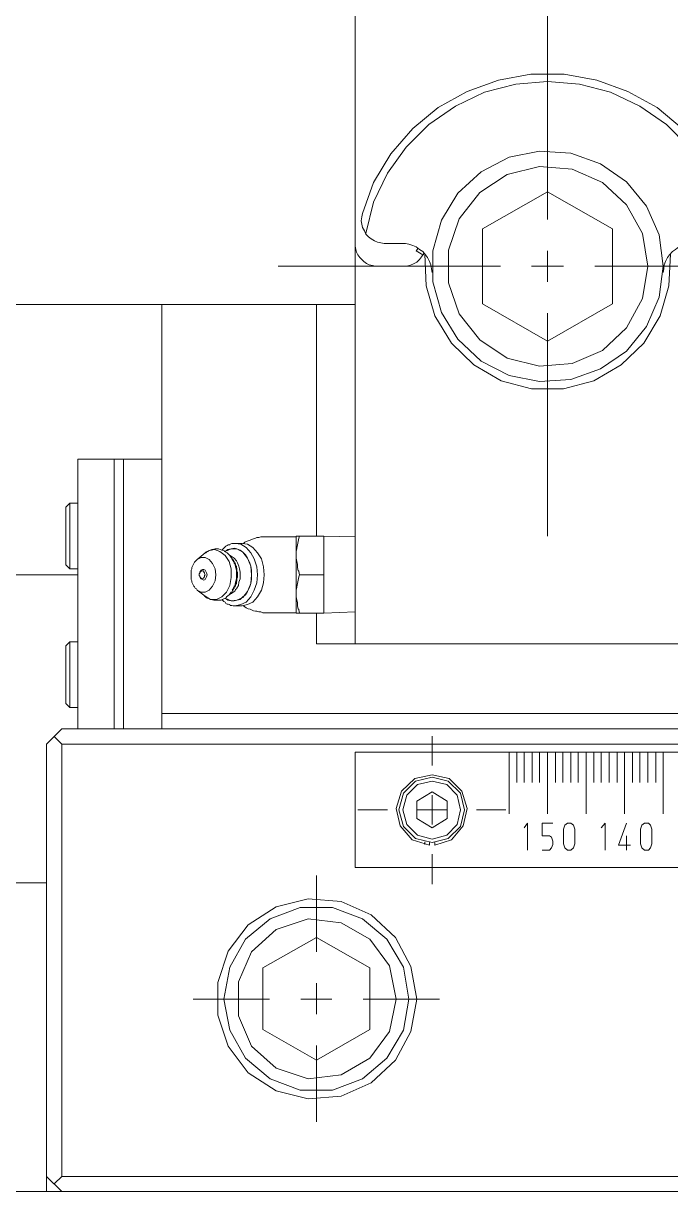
# Model space of a CAD drawing. Header units: millimetres. Extents: x 288 to 8834, y 20 to 9668.
# Drawn here: x 2768.8 to 2852.8, y 8856.8 to 9008.3 of the extents above; entities that cross this region are included whole.
import ezdxf

# ---------------------------------------------------------------- set-up
doc = ezdxf.new("R2010")
doc.units = ezdxf.units.MM
doc.layers.add('Layer1', color=7, linetype='Continuous')

# ---------------------------------------------------------------- blocks, each defined once
blk = doc.blocks.new('BLKF028')
at = {"layer": 'Layer1', "color": 7, "linetype": 'Continuous', "lineweight": 13}
for p, q in [((2819.85, 8978.9), (2819.85, 8978.99)), ((2819.85, 8978.99), (2819.94, 8978.99)), ((2819.94, 8978.99), (2819.94, 8979.08)), ((2819.77, 8978.82), (2819.85, 8978.9))]:
    blk.add_line(p, q, dxfattribs=at)
blk = doc.blocks.new('BLKF032')
at = {"layer": 'Layer1', "color": 7, "linetype": 'Continuous', "lineweight": 13}
for p, q in [((2820.63, 8978.3), (2820.71, 8978.3)), ((2820.71, 8978.3), (2820.71, 8978.47)), ((2820.71, 8978.47), (2820.8, 8978.47))]:
    blk.add_line(p, q, dxfattribs=at)
blk = doc.blocks.new('BLKF033')
at = {"layer": 'Layer1', "color": 7, "linetype": 'Continuous', "lineweight": 13}
for p, q in [((2819.85, 8977.35), (2820.2, 8977.7)), ((2820.2, 8977.7), (2820.45, 8978.04)), ((2818.04, 8976.84), (2818.47, 8976.84)), ((2818.47, 8976.84), (2818.9, 8976.92)), ((2818.9, 8976.92), (2819.33, 8977.09)), ((2819.33, 8977.09), (2819.51, 8977.18)), ((2819.51, 8977.18), (2819.85, 8977.35))]:
    blk.add_line(p, q, dxfattribs=at)
blk = doc.blocks.new('BLKF038')
at = {"layer": 'Layer1', "color": 7, "linetype": 'Continuous', "lineweight": 13}
for p, q in [((2811.84, 8979.76), (2811.84, 8979.42)), ((2811.84, 8979.42), (2811.93, 8978.99)), ((2811.93, 8978.99), (2812.01, 8978.64)), ((2812.01, 8978.64), (2812.19, 8978.3)), ((2812.19, 8978.3), (2812.45, 8977.96)), ((2812.45, 8977.96), (2812.7, 8977.7)), ((2812.7, 8977.7), (2812.96, 8977.44)), ((2812.96, 8977.44), (2813.31, 8977.18)), ((2813.31, 8977.18), (2813.65, 8977.01)), ((2813.65, 8977.01), (2814.08, 8976.92)), ((2814.08, 8976.92), (2814.43, 8976.84))]:
    blk.add_line(p, q, dxfattribs=at)
blk = doc.blocks.new('BLKF090')
at = {"layer": 'Layer1', "color": 7, "linetype": 'Continuous', "lineweight": 13}
for p, q in [((2834.66, 9001.72), (2830.44, 9000.95)), ((2838.97, 9001.72), (2834.66, 9001.72)), ((2843.19, 9000.95), (2838.97, 9001.72)), ((2830.44, 9000.95), (2826.4, 8999.48)), ((2847.24, 8999.48), (2843.19, 9000.95)), ((2826.4, 8999.48), (2822.61, 8997.42)), ((2851.02, 8997.42), (2847.24, 8999.48)), ((2822.61, 8997.42), (2819.33, 8994.66)), ((2854.3, 8994.66), (2851.02, 8997.42)), ((2819.33, 8994.66), (2816.49, 8991.39)), ((2857.14, 8991.39), (2854.3, 8994.66)), ((2816.49, 8991.39), (2814.25, 8987.69)), ((2859.38, 8987.69), (2857.14, 8991.39)), ((2860.84, 8983.64), (2859.38, 8987.69))]:
    blk.add_line(p, q, dxfattribs=at)
blk = doc.blocks.new('BLKF091')
at = {"layer": 'Layer1', "color": 7, "linetype": 'Continuous', "lineweight": 13}
for p, q in [((2832.68, 9000.43), (2828.63, 8999.4)), ((2836.82, 9000.78), (2832.68, 9000.43)), ((2840.95, 9000.43), (2836.82, 9000.78)), ((2845, 8999.4), (2840.95, 9000.43)), ((2828.63, 8999.4), (2824.85, 8997.59)), ((2848.79, 8997.59), (2845, 8999.4)), ((2824.85, 8997.59), (2821.4, 8995.18)), ((2852.23, 8995.18), (2848.79, 8997.59)), ((2821.4, 8995.18), (2818.47, 8992.25)), ((2855.16, 8992.25), (2852.23, 8995.18)), ((2818.47, 8992.25), (2816.06, 8988.89)), ((2857.57, 8988.89), (2855.16, 8992.25)), ((2816.06, 8988.89), (2814.25, 8985.1)), ((2859.38, 8985.1), (2857.57, 8988.89)), ((2860.41, 8981.06), (2859.38, 8985.1))]:
    blk.add_line(p, q, dxfattribs=at)
blk = doc.blocks.new('BLKF092')
at = {"layer": 'Layer1', "color": 7, "linetype": 'Continuous', "lineweight": 13}
for p, q in [((2853.44, 8978.99), (2853.01, 8978.73)), ((2853.87, 8979.33), (2853.44, 8978.99)), ((2854.3, 8979.51), (2853.87, 8979.33)), ((2854.81, 8979.68), (2854.3, 8979.51)), ((2855.24, 8979.76), (2854.81, 8979.68)), ((2858, 8979.76), (2855.24, 8979.76)), ((2852.14, 8977.44), (2851.97, 8977.01)), ((2852.4, 8977.96), (2852.14, 8977.44)), ((2852.66, 8978.3), (2852.4, 8977.96)), ((2853.01, 8978.73), (2852.66, 8978.3)), ((2851.97, 8977.01), (2851.89, 8976.49))]:
    blk.add_line(p, q, dxfattribs=at)
blk = doc.blocks.new('BLKF093')
at = {"layer": 'Layer1', "color": 7, "linetype": 'Continuous', "lineweight": 13}
for p, q in [((2818.82, 8979.68), (2818.39, 8979.76)), ((2819.33, 8979.51), (2818.82, 8979.68)), ((2819.77, 8979.33), (2819.33, 8979.51)), ((2820.2, 8978.99), (2819.77, 8979.33)), ((2820.63, 8978.73), (2820.2, 8978.99)), ((2820.97, 8978.3), (2820.63, 8978.73)), ((2821.23, 8977.96), (2820.97, 8978.3)), ((2821.49, 8977.44), (2821.23, 8977.96)), ((2821.66, 8977.01), (2821.49, 8977.44)), ((2821.75, 8976.49), (2821.66, 8977.01)), ((2821.83, 8975.98), (2821.75, 8976.49))]:
    blk.add_line(p, q, dxfattribs=at)
blk = doc.blocks.new('BLKF095')
at = {"layer": 'Layer1', "color": 7, "linetype": 'Continuous', "lineweight": 13}
for p, q in [((2812.62, 8982.69), (2812.7, 8983.21)), ((2812.7, 8982.26), (2812.62, 8982.69)), ((2812.79, 8981.83), (2812.7, 8982.26)), ((2813.05, 8981.4), (2812.79, 8981.83)), ((2813.22, 8980.97), (2813.05, 8981.4)), ((2813.56, 8980.63), (2813.22, 8980.97)), ((2813.91, 8980.37), (2813.56, 8980.63)), ((2814.34, 8980.11), (2813.91, 8980.37)), ((2814.77, 8979.94), (2814.34, 8980.11)), ((2815.2, 8979.85), (2814.77, 8979.94)), ((2815.63, 8979.76), (2815.2, 8979.85))]:
    blk.add_line(p, q, dxfattribs=at)
blk = doc.blocks.new('BLKF096')
at = {"layer": 'Layer1', "color": 7, "linetype": 'Continuous', "lineweight": 13}
for p, q in [((2820.88, 8978.39), (2821.06, 8974.25)), ((2821.06, 8974.25), (2822.18, 8970.38)), ((2851.45, 8970.38), (2852.57, 8974.25)), ((2822.18, 8970.38), (2824.33, 8966.85)), ((2849.3, 8966.85), (2851.45, 8970.38)), ((2824.33, 8966.85), (2827.26, 8964.01)), ((2846.37, 8964.01), (2849.3, 8966.85)), ((2827.26, 8964.01), (2830.79, 8961.94)), ((2842.84, 8961.94), (2846.37, 8964.01)), ((2830.79, 8961.94), (2834.75, 8960.91)), ((2834.75, 8960.91), (2838.88, 8960.91)), ((2838.88, 8960.91), (2842.84, 8961.94))]:
    blk.add_line(p, q, dxfattribs=at)
blk = doc.blocks.new('BLKF309')
at = {"layer": 'Layer1', "color": 7, "linetype": 'Continuous', "lineweight": 13}
for p, q in [((2790.83, 8938.08), (2790.74, 8937.91)), ((2790.92, 8938.26), (2790.83, 8938.08)), ((2791, 8938.43), (2790.92, 8938.26)), ((2791.09, 8938.52), (2791, 8938.43)), ((2791.26, 8938.69), (2791.09, 8938.52)), ((2791.35, 8938.77), (2791.26, 8938.69)), ((2790.66, 8937.57), (2790.57, 8937.4)), ((2790.57, 8937.4), (2790.57, 8937.22)), ((2790.57, 8937.22), (2790.57, 8936.97)), ((2790.74, 8937.91), (2790.66, 8937.74)), ((2790.66, 8937.74), (2790.66, 8937.57))]:
    blk.add_line(p, q, dxfattribs=at)
blk = doc.blocks.new('BLKF310')
at = {"layer": 'Layer1', "color": 7, "linetype": 'Continuous', "lineweight": 13}
for p, q in [((2792.55, 8939.72), (2792.47, 8939.63)), ((2792.64, 8939.81), (2792.55, 8939.72)), ((2792.73, 8939.81), (2792.64, 8939.81)), ((2792.81, 8939.89), (2792.73, 8939.81))]:
    blk.add_line(p, q, dxfattribs=at)
blk = doc.blocks.new('BLKF311')
at = {"layer": 'Layer1', "color": 7, "linetype": 'Continuous', "lineweight": 13}
for p, q in [((2794.28, 8939.81), (2793.59, 8940.07)), ((2794.96, 8939.29), (2794.28, 8939.81)), ((2795.48, 8938.52), (2794.96, 8939.29)), ((2795.74, 8937.57), (2795.48, 8938.52)), ((2795.74, 8936.45), (2795.74, 8937.57)), ((2795.14, 8934.55), (2795.57, 8935.42)), ((2795.57, 8935.42), (2795.74, 8936.45)), ((2792.38, 8934.04), (2793.07, 8933.61)), ((2793.07, 8933.61), (2793.84, 8933.61)), ((2793.84, 8933.61), (2794.53, 8933.95)), ((2794.53, 8933.95), (2795.14, 8934.55))]:
    blk.add_line(p, q, dxfattribs=at)
blk = doc.blocks.new('BLKF312')
at = {"layer": 'Layer1', "color": 7, "linetype": 'Continuous', "lineweight": 13}
for p, q in [((2792.38, 8939.03), (2791.86, 8939.03)), ((2792.9, 8938.77), (2792.38, 8939.03)), ((2793.33, 8938.26), (2792.9, 8938.77)), ((2793.67, 8937.57), (2793.33, 8938.26)), ((2790.57, 8936.79), (2790.57, 8936.19)), ((2793.76, 8936.79), (2793.67, 8937.57)), ((2793.67, 8936.02), (2793.76, 8936.79)), ((2790.57, 8936.19), (2790.66, 8936.02)), ((2790.66, 8936.02), (2790.66, 8935.85)), ((2790.66, 8935.85), (2790.74, 8935.67)), ((2790.74, 8935.67), (2790.83, 8935.5)), ((2790.83, 8935.5), (2790.92, 8935.33)), ((2790.92, 8935.33), (2791, 8935.24)), ((2791, 8935.24), (2791.09, 8935.07)), ((2791.09, 8935.07), (2791.26, 8934.98)), ((2792.9, 8934.81), (2793.33, 8935.33)), ((2793.33, 8935.33), (2793.67, 8936.02)), ((2791.26, 8934.98), (2791.35, 8934.81)), ((2791.35, 8934.81), (2791.86, 8934.55)), ((2791.86, 8934.55), (2792.38, 8934.55)), ((2792.38, 8934.55), (2792.9, 8934.81))]:
    blk.add_line(p, q, dxfattribs=at)
blk = doc.blocks.new('BLKF313')
at = {"layer": 'Layer1', "color": 7, "linetype": 'Continuous', "lineweight": 13}
for p, q in [((2796.43, 8937.65), (2796.34, 8937.83)), ((2796.43, 8937.4), (2796.43, 8937.65)), ((2796.43, 8937.22), (2796.43, 8937.4)), ((2796.43, 8936.97), (2796.43, 8937.22)), ((2796.43, 8936.71), (2796.43, 8936.97)), ((2796.43, 8936.53), (2796.43, 8936.71)), ((2796.43, 8936.28), (2796.43, 8936.53)), ((2796.26, 8935.59), (2796.34, 8935.85)), ((2796.26, 8935.42), (2796.26, 8935.59)), ((2796.34, 8935.85), (2796.43, 8936.02)), ((2796.43, 8936.02), (2796.43, 8936.28))]:
    blk.add_line(p, q, dxfattribs=at)
blk = doc.blocks.new('BLKF314')
at = {"layer": 'Layer1', "color": 7, "linetype": 'Continuous', "lineweight": 13}
for p, q in [((2796.08, 8935.07), (2796.08, 8935.16)), ((2796.08, 8935.16), (2796.17, 8935.16)), ((2796.08, 8934.98), (2796.08, 8935.07)), ((2796.17, 8935.24), (2796.17, 8935.33)), ((2796.17, 8935.16), (2796.17, 8935.24)), ((2795.91, 8934.81), (2796, 8934.81)), ((2796, 8934.9), (2796.08, 8934.98)), ((2796, 8934.81), (2796, 8934.9))]:
    blk.add_line(p, q, dxfattribs=at)
blk = doc.blocks.new('BLKF315')
at = {"layer": 'Layer1', "color": 7, "linetype": 'Continuous', "lineweight": 13}
for p, q in [((2792.81, 8939.89), (2792.47, 8939.72)), ((2793.24, 8940.07), (2792.81, 8939.89)), ((2793.33, 8940.07), (2793.24, 8940.07)), ((2793.67, 8940.15), (2793.33, 8940.07)), ((2794.1, 8940.15), (2793.67, 8940.15)), ((2794.53, 8939.98), (2794.1, 8940.15)), ((2794.88, 8939.89), (2794.53, 8939.98)), ((2794.88, 8939.81), (2794.88, 8939.89)), ((2795.22, 8939.63), (2794.88, 8939.81)), ((2795.57, 8939.29), (2795.22, 8939.63)), ((2795.65, 8939.2), (2795.57, 8939.29)), ((2795.91, 8938.86), (2795.65, 8939.2)), ((2795.91, 8938.77), (2795.91, 8938.86)), ((2796.17, 8938.43), (2795.91, 8938.77)), ((2796.17, 8938.34), (2796.17, 8938.43))]:
    blk.add_line(p, q, dxfattribs=at)
blk = doc.blocks.new('BLKF316')
at = {"layer": 'Layer1', "color": 7, "linetype": 'Continuous', "lineweight": 13}
for p, q in [((2796.34, 8937.83), (2796.26, 8938.08)), ((2796.43, 8937.4), (2796.34, 8937.83)), ((2796.43, 8937.22), (2796.43, 8937.4)), ((2796.51, 8936.79), (2796.43, 8937.22)), ((2796.43, 8936.36), (2796.51, 8936.79)), ((2796, 8934.9), (2796.17, 8935.24)), ((2796.17, 8935.24), (2796.26, 8935.33)), ((2796.26, 8935.42), (2796.34, 8935.85)), ((2796.26, 8935.33), (2796.26, 8935.42)), ((2796.34, 8935.85), (2796.43, 8936.28)), ((2796.43, 8936.28), (2796.43, 8936.36)), ((2792.29, 8934.04), (2792.64, 8933.78)), ((2792.64, 8933.78), (2792.73, 8933.78)), ((2792.73, 8933.78), (2793.16, 8933.61)), ((2793.16, 8933.61), (2793.5, 8933.52)), ((2793.5, 8933.52), (2793.93, 8933.52)), ((2793.93, 8933.52), (2794.36, 8933.52)), ((2794.36, 8933.52), (2794.45, 8933.52)), ((2794.45, 8933.52), (2794.79, 8933.69)), ((2794.79, 8933.69), (2795.14, 8933.87)), ((2795.14, 8933.95), (2795.48, 8934.21)), ((2795.14, 8933.87), (2795.14, 8933.95)), ((2795.48, 8934.21), (2795.74, 8934.55)), ((2795.74, 8934.55), (2795.83, 8934.55)), ((2795.83, 8934.55), (2796, 8934.9))]:
    blk.add_line(p, q, dxfattribs=at)
blk = doc.blocks.new('BLKF317')
at = {"layer": 'Layer1', "color": 7, "linetype": 'Continuous', "lineweight": 13}
for p, q in [((2791.69, 8936.97), (2791.61, 8936.97)), ((2791.61, 8936.97), (2791.61, 8936.79)), ((2791.61, 8936.79), (2791.69, 8936.62)), ((2791.86, 8937.4), (2791.69, 8937.14)), ((2791.69, 8937.14), (2791.69, 8936.97)), ((2791.69, 8936.62), (2791.78, 8936.36)), ((2792.04, 8937.48), (2791.86, 8937.4)), ((2792.21, 8937.48), (2792.04, 8937.48)), ((2792.38, 8937.4), (2792.21, 8937.48)), ((2792.47, 8937.22), (2792.38, 8937.4)), ((2792.55, 8937.05), (2792.47, 8937.22)), ((2792.47, 8936.36), (2792.55, 8936.53)), ((2792.64, 8936.79), (2792.55, 8937.05)), ((2792.55, 8936.53), (2792.64, 8936.79)), ((2791.86, 8936.28), (2792.04, 8936.19)), ((2792.04, 8936.19), (2792.21, 8936.1)), ((2792.21, 8936.1), (2792.38, 8936.19)), ((2792.38, 8936.19), (2792.47, 8936.36))]:
    blk.add_line(p, q, dxfattribs=at)
blk = doc.blocks.new('BLKF318')
at = {"layer": 'Layer1', "color": 7, "linetype": 'Continuous', "lineweight": 13}
for p, q in [((2791.69, 8936.97), (2791.61, 8936.97)), ((2791.61, 8936.97), (2791.61, 8936.88)), ((2791.61, 8936.88), (2791.61, 8936.79)), ((2791.61, 8936.79), (2791.61, 8936.71)), ((2791.61, 8936.71), (2791.69, 8936.62)), ((2791.78, 8937.14), (2791.69, 8937.14)), ((2791.69, 8937.14), (2791.69, 8937.05)), ((2791.69, 8937.05), (2791.69, 8936.97)), ((2791.69, 8936.62), (2791.69, 8936.53)), ((2791.69, 8936.53), (2791.78, 8936.45)), ((2791.86, 8937.22), (2791.78, 8937.22)), ((2791.78, 8937.22), (2791.78, 8937.14)), ((2791.95, 8937.31), (2791.86, 8937.31)), ((2791.86, 8937.31), (2791.86, 8937.22)), ((2792.21, 8937.22), (2792.12, 8937.31)), ((2792.21, 8937.14), (2792.21, 8937.22)), ((2792.29, 8937.05), (2792.21, 8937.14)), ((2792.21, 8936.45), (2792.29, 8936.53)), ((2792.29, 8936.97), (2792.29, 8937.05)), ((2792.38, 8936.79), (2792.29, 8936.97)), ((2792.29, 8936.71), (2792.38, 8936.79)), ((2792.29, 8936.53), (2792.29, 8936.71)), ((2791.78, 8936.45), (2791.78, 8936.36)), ((2791.78, 8936.36), (2791.86, 8936.36)), ((2791.86, 8936.36), (2791.95, 8936.28)), ((2791.95, 8936.28), (2792.12, 8936.36)), ((2792.12, 8936.36), (2792.21, 8936.36)), ((2792.21, 8936.36), (2792.21, 8936.45))]:
    blk.add_line(p, q, dxfattribs=at)
blk = doc.blocks.new('BLKF319')
at = {"layer": 'Layer1', "color": 7, "linetype": 'Continuous', "lineweight": 13}
for p, q in [((2796.17, 8938.34), (2796.17, 8938.43)), ((2796.26, 8938.34), (2796.17, 8938.34)), ((2796.26, 8938.26), (2796.26, 8938.34)), ((2796.34, 8938.17), (2796.26, 8938.26)), ((2796.34, 8938.08), (2796.34, 8938.17)), ((2796.34, 8938), (2796.34, 8938.08)), ((2796.43, 8937.91), (2796.34, 8938)), ((2796.43, 8937.74), (2796.43, 8937.91)), ((2796.51, 8937.65), (2796.43, 8937.74))]:
    blk.add_line(p, q, dxfattribs=at)
blk = doc.blocks.new('BLKF320')
at = {"layer": 'Layer1', "color": 7, "linetype": 'Continuous', "lineweight": 13}
for p, q in [((2796.08, 8938.52), (2796.08, 8938.69)), ((2796.17, 8938.43), (2796.08, 8938.52)), ((2796.17, 8938.34), (2796.17, 8938.43))]:
    blk.add_line(p, q, dxfattribs=at)
blk = doc.blocks.new('BLKF321')
at = {"layer": 'Layer1', "color": 7, "linetype": 'Continuous', "lineweight": 13}
for p, q in [((2796.6, 8937.14), (2796.51, 8937.31)), ((2796.6, 8936.97), (2796.6, 8937.14)), ((2796.6, 8936.79), (2796.6, 8936.97)), ((2796.6, 8936.62), (2796.6, 8936.79)), ((2796.6, 8936.45), (2796.6, 8936.62)), ((2796.34, 8935.5), (2796.43, 8935.67)), ((2796.43, 8935.85), (2796.51, 8936.02)), ((2796.43, 8935.67), (2796.43, 8935.85)), ((2796.51, 8936.28), (2796.6, 8936.45)), ((2796.51, 8936.1), (2796.51, 8936.28)), ((2796.51, 8936.02), (2796.51, 8936.1))]:
    blk.add_line(p, q, dxfattribs=at)
blk = doc.blocks.new('BLKF322')
at = {"layer": 'Layer1', "color": 7, "linetype": 'Continuous', "lineweight": 13}
for p, q in [((2796.17, 8935.07), (2796.17, 8935.24)), ((2796.17, 8935.24), (2796.26, 8935.24)), ((2796.26, 8935.24), (2796.26, 8935.42)), ((2796.26, 8935.42), (2796.34, 8935.42))]:
    blk.add_line(p, q, dxfattribs=at)
blk = doc.blocks.new('BLKF323')
at = {"layer": 'Layer1', "color": 7, "linetype": 'Continuous', "lineweight": 13}
for p, q in [((2796.43, 8937.65), (2796.51, 8937.48)), ((2796.51, 8937.48), (2796.51, 8937.14)), ((2796.51, 8937.14), (2796.6, 8936.71)), ((2796.6, 8936.71), (2796.51, 8936.28)), ((2796.43, 8935.85), (2796.34, 8935.5)), ((2796.34, 8935.5), (2796.34, 8935.42)), ((2796.51, 8936.28), (2796.43, 8935.85))]:
    blk.add_line(p, q, dxfattribs=at)
blk = doc.blocks.new('BLKF324')
at = {"layer": 'Layer1', "color": 7, "linetype": 'Continuous', "lineweight": 13}
for p, q in [((2796.51, 8940.15), (2795.74, 8940.15)), ((2797.29, 8939.72), (2796.51, 8940.15)), ((2797.89, 8938.95), (2797.29, 8939.72)), ((2798.32, 8937.91), (2797.89, 8938.95)), ((2798.41, 8936.79), (2798.32, 8937.91)), ((2798.32, 8935.67), (2798.41, 8936.79)), ((2797.89, 8934.64), (2798.32, 8935.67)), ((2794.96, 8933.78), (2795.74, 8933.43)), ((2795.74, 8933.43), (2796.51, 8933.52)), ((2796.51, 8933.52), (2797.29, 8933.87)), ((2797.29, 8933.87), (2797.89, 8934.64))]:
    blk.add_line(p, q, dxfattribs=at)
blk = doc.blocks.new('BLKF325')
at = {"layer": 'Layer1', "color": 7, "linetype": 'Continuous', "lineweight": 13}
for p, q in [((2796.17, 8938.95), (2795.91, 8939.12)), ((2796.43, 8938.6), (2796.17, 8938.95)), ((2796.6, 8938.34), (2796.43, 8938.6)), ((2796.77, 8937.91), (2796.6, 8938.34)), ((2796.86, 8937.57), (2796.77, 8937.91)), ((2796.94, 8937.14), (2796.86, 8937.57)), ((2796.94, 8936.71), (2796.94, 8937.14)), ((2796.94, 8936.28), (2796.94, 8936.71)), ((2796.51, 8935.07), (2796.69, 8935.42)), ((2796.69, 8935.42), (2796.77, 8935.85)), ((2796.77, 8935.85), (2796.94, 8936.28))]:
    blk.add_line(p, q, dxfattribs=at)
blk = doc.blocks.new('BLKF326')
at = {"layer": 'Layer1', "color": 7, "linetype": 'Continuous', "lineweight": 13}
for p, q in [((2795.57, 8934.3), (2795.65, 8934.3)), ((2795.65, 8934.3), (2795.74, 8934.38)), ((2795.74, 8934.38), (2795.83, 8934.38)), ((2795.83, 8934.38), (2795.91, 8934.47)), ((2795.91, 8934.47), (2796, 8934.55)), ((2796, 8934.55), (2796.08, 8934.55)), ((2796.08, 8934.55), (2796.17, 8934.64)), ((2796.17, 8934.64), (2796.26, 8934.73)), ((2796.26, 8934.81), (2796.34, 8934.9)), ((2796.26, 8934.73), (2796.26, 8934.81)), ((2796.34, 8934.9), (2796.43, 8934.98))]:
    blk.add_line(p, q, dxfattribs=at)
blk = doc.blocks.new('BLKF327')
at = {"layer": 'Layer1', "color": 7, "linetype": 'Continuous', "lineweight": 13}
for p, q in [((2794.53, 8933.61), (2794.71, 8933.43)), ((2794.71, 8933.43), (2794.79, 8933.35)), ((2794.79, 8933.35), (2794.96, 8933.26)), ((2794.96, 8933.26), (2795.05, 8933.09)), ((2795.05, 8933.09), (2795.22, 8933)), ((2795.22, 8933), (2795.39, 8933)), ((2795.39, 8933), (2795.57, 8932.92)), ((2795.57, 8932.92), (2795.65, 8932.83)), ((2795.65, 8932.83), (2795.83, 8932.83)), ((2795.83, 8932.83), (2796, 8932.75)), ((2796, 8932.75), (2796.17, 8932.75))]:
    blk.add_line(p, q, dxfattribs=at)
blk = doc.blocks.new('BLKF328')
at = {"layer": 'Layer1', "color": 7, "linetype": 'Continuous', "lineweight": 13}
for p, q in [((2795.74, 8940.15), (2795.31, 8940.07)), ((2796.17, 8940.24), (2795.74, 8940.15)), ((2796.51, 8940.15), (2796.17, 8940.24)), ((2796.94, 8939.98), (2796.51, 8940.15)), ((2797.29, 8939.72), (2796.94, 8939.98)), ((2797.63, 8939.38), (2797.29, 8939.72)), ((2797.89, 8938.95), (2797.63, 8939.38)), ((2798.15, 8938.43), (2797.89, 8938.95)), ((2798.32, 8937.91), (2798.15, 8938.43)), ((2798.41, 8937.4), (2798.32, 8937.91)), ((2798.41, 8936.79), (2798.41, 8937.4))]:
    blk.add_line(p, q, dxfattribs=at)
blk = doc.blocks.new('BLKF329')
at = {"layer": 'Layer1', "color": 7, "linetype": 'Continuous', "lineweight": 13}
for p, q in [((2797.89, 8934.64), (2798.15, 8935.16)), ((2798.15, 8935.16), (2798.32, 8935.67)), ((2798.32, 8935.67), (2798.41, 8936.19)), ((2794.96, 8933.78), (2795.31, 8933.52)), ((2795.31, 8933.52), (2795.74, 8933.43)), ((2796.17, 8933.43), (2796.51, 8933.52)), ((2796.51, 8933.52), (2796.94, 8933.61)), ((2796.94, 8933.61), (2797.29, 8933.95)), ((2797.29, 8933.95), (2797.63, 8934.21)), ((2797.63, 8934.21), (2797.89, 8934.64)), ((2795.74, 8933.43), (2796.17, 8933.43))]:
    blk.add_line(p, q, dxfattribs=at)
blk = doc.blocks.new('BLKF330')
at = {"layer": 'Layer1', "color": 7, "linetype": 'Continuous', "lineweight": 13}
for p, q in [((2798.58, 8940.32), (2797.89, 8940.75)), ((2799.18, 8939.63), (2798.58, 8940.32)), ((2799.7, 8938.86), (2799.18, 8939.63)), ((2799.96, 8937.83), (2799.7, 8938.86)), ((2800.04, 8936.79), (2799.96, 8937.83)), ((2799.96, 8935.76), (2800.04, 8936.79)), ((2799.7, 8934.81), (2799.96, 8935.76)), ((2798.58, 8933.26), (2799.18, 8933.95)), ((2799.18, 8933.95), (2799.7, 8934.81)), ((2797.2, 8932.75), (2797.89, 8932.92)), ((2797.89, 8932.92), (2798.58, 8933.26))]:
    blk.add_line(p, q, dxfattribs=at)
blk = doc.blocks.new('BLKF331')
at = {"layer": 'Layer1', "color": 7, "linetype": 'Continuous', "lineweight": 13}
for p, q in [((2794.79, 8940.24), (2794.71, 8940.15)), ((2794.96, 8940.41), (2794.79, 8940.24)), ((2795.05, 8940.5), (2794.96, 8940.41)), ((2795.22, 8940.58), (2795.05, 8940.5)), ((2795.39, 8940.67), (2795.22, 8940.58)), ((2795.57, 8940.67), (2795.39, 8940.67)), ((2795.65, 8940.75), (2795.57, 8940.67)), ((2795.83, 8940.84), (2795.65, 8940.75)), ((2796.26, 8940.84), (2795.83, 8940.84))]:
    blk.add_line(p, q, dxfattribs=at)
blk = doc.blocks.new('BLKF332')
at = {"layer": 'Layer1', "color": 7, "linetype": 'Continuous', "lineweight": 13}
for p, q in [((2797.72, 8940.32), (2797.03, 8940.75)), ((2798.32, 8939.63), (2797.72, 8940.32)), ((2798.75, 8938.86), (2798.32, 8939.63)), ((2799.1, 8937.83), (2798.75, 8938.86)), ((2799.18, 8936.79), (2799.1, 8937.83)), ((2799.1, 8935.76), (2799.18, 8936.79)), ((2798.75, 8934.81), (2799.1, 8935.76)), ((2797.72, 8933.26), (2798.32, 8933.95)), ((2798.32, 8933.95), (2798.75, 8934.81)), ((2796.26, 8932.75), (2797.03, 8932.92)), ((2797.03, 8932.92), (2797.72, 8933.26))]:
    blk.add_line(p, q, dxfattribs=at)
blk = doc.blocks.new('BLKF333')
at = {"layer": 'Layer1', "color": 7, "linetype": 'Continuous', "lineweight": 13}
for p, q in [((2804.35, 8940.67), (2804.44, 8941.1)), ((2804.44, 8941.1), (2804.52, 8941.53)), ((2804.18, 8939.81), (2804.26, 8940.15)), ((2804.18, 8939.38), (2804.18, 8939.81)), ((2804.26, 8940.24), (2804.35, 8940.67)), ((2804.26, 8940.15), (2804.26, 8940.24)), ((2804.18, 8939.29), (2804.18, 8939.38)), ((2804.18, 8938.95), (2804.18, 8939.29)), ((2804.26, 8938.52), (2804.18, 8938.95)), ((2804.35, 8938.17), (2804.26, 8938.52)), ((2804.35, 8937.74), (2804.35, 8938.17)), ((2804.44, 8937.31), (2804.35, 8937.74)), ((2804.52, 8937.31), (2804.44, 8937.31)), ((2804.52, 8937.22), (2804.52, 8937.31)), ((2804.61, 8936.79), (2804.52, 8937.22))]:
    blk.add_line(p, q, dxfattribs=at)
blk = doc.blocks.new('BLKF334')
at = {"layer": 'Layer1', "color": 7, "linetype": 'Continuous', "lineweight": 13}
for p, q in [((2804.44, 8936.1), (2804.52, 8936.53)), ((2804.18, 8934.81), (2804.26, 8935.16)), ((2804.26, 8935.24), (2804.35, 8935.67)), ((2804.26, 8935.16), (2804.26, 8935.24)), ((2804.35, 8935.67), (2804.44, 8936.1)), ((2804.18, 8934.38), (2804.18, 8934.81)), ((2804.18, 8934.3), (2804.18, 8934.38)), ((2804.18, 8933.95), (2804.18, 8934.3)), ((2804.26, 8933.52), (2804.18, 8933.95)), ((2804.35, 8933.18), (2804.26, 8933.52)), ((2804.35, 8932.75), (2804.35, 8933.18)), ((2804.44, 8932.32), (2804.35, 8932.75)), ((2804.52, 8932.32), (2804.44, 8932.32)), ((2804.52, 8932.23), (2804.52, 8932.32)), ((2804.61, 8931.8), (2804.52, 8932.23))]:
    blk.add_line(p, q, dxfattribs=at)
blk = doc.blocks.new('BLKF335')
at = {"layer": 'Layer1', "color": 7, "linetype": 'Continuous', "lineweight": 13}
for p, q in [((2797.38, 8932.75), (2797.55, 8932.66)), ((2797.55, 8932.66), (2797.72, 8932.49)), ((2797.72, 8932.49), (2797.98, 8932.4)), ((2797.98, 8932.4), (2798.24, 8932.32)), ((2798.24, 8932.32), (2798.41, 8932.23)), ((2798.41, 8932.23), (2798.67, 8932.14)), ((2798.67, 8932.14), (2798.93, 8932.06)), ((2798.93, 8932.06), (2799.1, 8932.06)), ((2799.1, 8932.06), (2799.36, 8931.97)), ((2799.36, 8931.97), (2799.61, 8931.97)), ((2799.61, 8931.97), (2799.87, 8931.88))]:
    blk.add_line(p, q, dxfattribs=at)
blk = doc.blocks.new('BLKF336')
at = {"layer": 'Layer1', "color": 7, "linetype": 'Continuous', "lineweight": 13}
for p, q in [((2797.72, 8941.1), (2797.55, 8941.01)), ((2797.98, 8941.19), (2797.72, 8941.1)), ((2798.24, 8941.27), (2797.98, 8941.19)), ((2798.41, 8941.36), (2798.24, 8941.27)), ((2798.67, 8941.44), (2798.41, 8941.36)), ((2798.93, 8941.53), (2798.67, 8941.44)), ((2799.1, 8941.62), (2798.93, 8941.53)), ((2799.36, 8941.62), (2799.1, 8941.62)), ((2799.61, 8941.7), (2799.36, 8941.62)), ((2800.04, 8941.7), (2799.61, 8941.7))]:
    blk.add_line(p, q, dxfattribs=at)
blk = doc.blocks.new('BLKF374')
at = {"layer": 'Layer1', "color": 7, "linetype": 'Continuous', "lineweight": 13}
for p, q in [((2835.78, 8991.73), (2831.82, 8990.96)), ((2839.83, 8991.48), (2835.78, 8991.73)), ((2843.7, 8990.1), (2839.83, 8991.48)), ((2831.82, 8990.96), (2828.2, 8989.06)), ((2847.06, 8987.77), (2843.7, 8990.1)), ((2828.2, 8989.06), (2825.19, 8986.31)), ((2849.65, 8984.59), (2847.06, 8987.77)), ((2825.19, 8986.31), (2823.04, 8982.78)), ((2851.28, 8980.88), (2849.65, 8984.59)), ((2823.04, 8982.78), (2821.92, 8978.82)), ((2851.8, 8976.84), (2851.28, 8980.88)), ((2821.92, 8978.82), (2821.92, 8974.77)), ((2821.92, 8974.77), (2823.04, 8970.81)), ((2849.65, 8969), (2851.28, 8972.79)), ((2823.04, 8970.81), (2825.19, 8967.36)), ((2847.06, 8965.81), (2849.65, 8969)), ((2825.19, 8967.36), (2828.2, 8964.52)), ((2843.7, 8963.49), (2847.06, 8965.81)), ((2828.2, 8964.52), (2831.82, 8962.63)), ((2831.82, 8962.63), (2835.78, 8961.85)), ((2839.83, 8962.11), (2843.7, 8963.49)), ((2835.78, 8961.85), (2839.83, 8962.11))]:
    blk.add_line(p, q, dxfattribs=at)
blk = doc.blocks.new('BLKF375')
at = {"layer": 'Layer1', "color": 7, "linetype": 'Continuous', "lineweight": 13}
for p, q in [((2835.78, 8989.75), (2831.56, 8988.72)), ((2840, 8989.41), (2835.78, 8989.75)), ((2831.56, 8988.72), (2828.03, 8986.39)), ((2843.96, 8987.69), (2840, 8989.41)), ((2847.06, 8984.76), (2843.96, 8987.69)), ((2828.03, 8986.39), (2825.36, 8982.95)), ((2849.13, 8981.06), (2847.06, 8984.76)), ((2825.36, 8982.95), (2823.98, 8978.9)), ((2849.82, 8976.84), (2849.13, 8981.06)), ((2823.98, 8978.9), (2823.98, 8974.68)), ((2823.98, 8974.68), (2825.36, 8970.64)), ((2847.06, 8968.83), (2849.13, 8972.62)), ((2825.36, 8970.64), (2828.03, 8967.28)), ((2843.96, 8965.9), (2847.06, 8968.83)), ((2828.03, 8967.28), (2831.56, 8964.87)), ((2840, 8964.18), (2843.96, 8965.9)), ((2831.56, 8964.87), (2835.78, 8963.83)), ((2835.78, 8963.83), (2840, 8964.18))]:
    blk.add_line(p, q, dxfattribs=at)
blk = doc.blocks.new('BLKF416')
at = {"layer": 'Layer1', "color": 7, "linetype": 'Continuous', "lineweight": 13}
for p, q in [((2804.7, 8893.65), (2800.82, 8892.19)), ((2808.91, 8893.65), (2804.7, 8893.65)), ((2812.79, 8892.19), (2808.91, 8893.65)), ((2800.82, 8892.19), (2797.63, 8889.52)), ((2815.98, 8889.52), (2812.79, 8892.19)), ((2797.63, 8889.52), (2795.57, 8885.9)), ((2818.13, 8885.9), (2815.98, 8889.52)), ((2795.57, 8885.9), (2794.79, 8881.77)), ((2818.82, 8881.77), (2818.13, 8885.9)), ((2794.79, 8881.77), (2795.57, 8877.72)), ((2795.57, 8877.72), (2797.63, 8874.1)), ((2815.98, 8874.1), (2818.13, 8877.72)), ((2797.63, 8874.1), (2800.82, 8871.43)), ((2812.79, 8871.43), (2815.98, 8874.1)), ((2800.82, 8871.43), (2804.7, 8869.97)), ((2808.91, 8869.97), (2812.79, 8871.43)), ((2804.7, 8869.97), (2808.91, 8869.97))]:
    blk.add_line(p, q, dxfattribs=at)
blk = doc.blocks.new('BLKF417')
at = {"layer": 'Layer1', "color": 7, "linetype": 'Continuous', "lineweight": 13}
for p, q in [((2805.73, 8892.19), (2801.59, 8890.81)), ((2810.03, 8891.67), (2805.73, 8892.19)), ((2813.74, 8889.52), (2810.03, 8891.67)), ((2801.59, 8890.81), (2798.41, 8887.88)), ((2816.32, 8886.07), (2813.74, 8889.52)), ((2798.41, 8887.88), (2796.69, 8884.01)), ((2817.18, 8881.77), (2816.32, 8886.07)), ((2796.69, 8884.01), (2796.69, 8879.61)), ((2796.69, 8879.61), (2798.41, 8875.65)), ((2813.74, 8874.1), (2816.32, 8877.55)), ((2798.41, 8875.65), (2801.59, 8872.81)), ((2810.03, 8871.95), (2813.74, 8874.1)), ((2801.59, 8872.81), (2805.73, 8871.43)), ((2805.73, 8871.43), (2810.03, 8871.95))]:
    blk.add_line(p, q, dxfattribs=at)
blk = doc.blocks.new('BLKF496')
at = {"layer": 'Layer1', "color": 7, "linetype": 'Continuous', "lineweight": 13}
for p, q in [((2819.85, 8907.43), (2819.85, 8905.19)), ((2819.85, 8905.19), (2821.83, 8903.98)), ((2821.83, 8903.98), (2823.81, 8905.19))]:
    blk.add_line(p, q, dxfattribs=at)
blk = doc.blocks.new('BLKF497')
at = {"layer": 'Layer1', "color": 7, "linetype": 'Continuous', "lineweight": 13}
for p, q in [((2819.94, 8909.58), (2818.56, 8908.2)), ((2821.83, 8910.01), (2819.94, 8909.58)), ((2823.73, 8909.58), (2821.83, 8910.01)), ((2825.1, 8908.2), (2823.73, 8909.58)), ((2818.56, 8908.2), (2818.04, 8906.31)), ((2825.53, 8906.31), (2825.1, 8908.2)), ((2818.04, 8906.31), (2818.56, 8904.41)), ((2818.56, 8904.41), (2819.94, 8903.04)), ((2823.73, 8903.04), (2825.1, 8904.41)), ((2819.94, 8903.04), (2821.83, 8902.52)), ((2821.83, 8902.52), (2823.73, 8903.04))]:
    blk.add_line(p, q, dxfattribs=at)
blk = doc.blocks.new('BLKF498')
at = {"layer": 'Layer1', "color": 7, "linetype": 'Continuous', "lineweight": 13}
for p, q in [((2819.68, 8910.01), (2818.13, 8908.46)), ((2821.83, 8910.53), (2819.68, 8910.01)), ((2823.9, 8910.01), (2821.83, 8910.53)), ((2825.53, 8908.46), (2823.9, 8910.01)), ((2818.13, 8908.46), (2817.53, 8906.31)), ((2826.05, 8906.31), (2825.53, 8908.46)), ((2817.53, 8906.31), (2818.13, 8904.16)), ((2818.13, 8904.16), (2819.68, 8902.61)), ((2823.9, 8902.61), (2825.53, 8904.16)), ((2819.68, 8902.61), (2821.83, 8902.09)), ((2821.83, 8902.09), (2823.9, 8902.61))]:
    blk.add_line(p, q, dxfattribs=at)
blk = doc.blocks.new('BLKF660')
at = {"layer": 'Layer1', "color": 7, "linetype": 'Continuous', "lineweight": 13}
for p, q in [((2821.83, 8910.87), (2819.59, 8910.36)), ((2824.07, 8910.36), (2821.83, 8910.87)), ((2819.59, 8910.36), (2817.87, 8908.72)), ((2825.71, 8908.72), (2824.07, 8910.36)), ((2817.87, 8908.72), (2817.18, 8906.48)), ((2826.4, 8906.48), (2825.71, 8908.72)), ((2817.18, 8906.48), (2817.7, 8904.24)), ((2825.88, 8904.24), (2826.4, 8906.48)), ((2817.7, 8904.24), (2819.25, 8902.43)), ((2824.33, 8902.43), (2825.88, 8904.24)), ((2822.18, 8901.74), (2824.33, 8902.43))]:
    blk.add_line(p, q, dxfattribs=at)
blk = doc.blocks.new('BLKF684')
at = {"layer": 'Layer1', "color": 7, "linetype": 'Continuous', "lineweight": 13}
for p, q in [((2805.73, 8894.77), (2801.59, 8893.74)), ((2810.03, 8894.42), (2805.73, 8894.77)), ((2813.91, 8892.7), (2810.03, 8894.42)), ((2801.59, 8893.74), (2797.98, 8891.41)), ((2817.1, 8889.77), (2813.91, 8892.7)), ((2797.98, 8891.41), (2795.39, 8887.97)), ((2819.08, 8885.99), (2817.1, 8889.77)), ((2795.39, 8887.97), (2794.02, 8883.92)), ((2819.85, 8881.77), (2819.08, 8885.99)), ((2794.02, 8883.92), (2794.02, 8879.7)), ((2794.02, 8879.7), (2795.39, 8875.65)), ((2817.1, 8873.84), (2819.08, 8877.55)), ((2795.39, 8875.65), (2797.98, 8872.21)), ((2813.91, 8870.92), (2817.1, 8873.84)), ((2797.98, 8872.21), (2801.59, 8869.88)), ((2801.59, 8869.88), (2805.73, 8868.85)), ((2810.03, 8869.19), (2813.91, 8870.92)), ((2805.73, 8868.85), (2810.03, 8869.19))]:
    blk.add_line(p, q, dxfattribs=at)
blk = doc.blocks.new('BLKF731')
at = {"layer": 'Layer1', "color": 7, "linetype": 'Continuous', "lineweight": 13}
for p, q in [((2849.04, 8904.33), (2848.87, 8903.81)), ((2848.87, 8903.81), (2848.87, 8901.92)), ((2849.39, 8904.59), (2849.04, 8904.33)), ((2849.9, 8904.59), (2849.39, 8904.59)), ((2850.34, 8903.81), (2850.16, 8904.33)), ((2850.34, 8901.92), (2850.34, 8903.81)), ((2848.87, 8901.92), (2849.04, 8901.4)), ((2850.16, 8901.4), (2850.34, 8901.92)), ((2849.04, 8901.4), (2849.39, 8901.06)), ((2849.39, 8901.06), (2849.9, 8901.06)), ((2849.9, 8901.06), (2850.16, 8901.4))]:
    blk.add_line(p, q, dxfattribs=at)
blk = doc.blocks.new('BLKF743')
at = {"layer": 'Layer1', "color": 7, "linetype": 'Continuous', "lineweight": 13}
for p, q in [((2837.5, 8904.59), (2836.13, 8904.59)), ((2836.13, 8904.59), (2836.13, 8902.95)), ((2836.13, 8902.95), (2837.07, 8902.95)), ((2837.07, 8902.95), (2837.33, 8902.78)), ((2837.33, 8902.78), (2837.5, 8902.26)), ((2837.5, 8901.83), (2837.33, 8901.4)), ((2837.5, 8902.26), (2837.5, 8901.83)), ((2837.33, 8901.4), (2837.07, 8901.06))]:
    blk.add_line(p, q, dxfattribs=at)
blk = doc.blocks.new('BLKF744')
at = {"layer": 'Layer1', "color": 7, "linetype": 'Continuous', "lineweight": 13}
for p, q in [((2839.05, 8904.33), (2838.88, 8903.81)), ((2838.88, 8903.81), (2838.88, 8901.92)), ((2839.4, 8904.59), (2839.05, 8904.33)), ((2839.83, 8904.59), (2839.4, 8904.59)), ((2840.35, 8903.81), (2840.17, 8904.33)), ((2840.35, 8901.92), (2840.35, 8903.81)), ((2838.88, 8901.92), (2839.05, 8901.4)), ((2840.17, 8901.4), (2840.35, 8901.92)), ((2839.05, 8901.4), (2839.4, 8901.06)), ((2839.4, 8901.06), (2839.83, 8901.06)), ((2839.83, 8901.06), (2840.17, 8901.4))]:
    blk.add_line(p, q, dxfattribs=at)
blk = doc.blocks.new('BLKF026')
at = {"layer": 'Layer1', "color": 7, "linetype": 'Continuous', "lineweight": 13}
for p, q in [((2811.84, 9133.82), (2811.84, 8979.76)), ((2836.82, 8982.86), (2836.82, 9011.8)), ((2814.25, 8987.69), (2812.79, 8983.64)), ((2814.25, 8985.1), (2813.22, 8981.06)), ((2828.38, 8981.66), (2836.82, 8986.48)), ((2836.82, 8986.48), (2845.25, 8981.66)), ((2812.7, 8983.21), (2812.79, 8983.64)), ((2828.38, 8971.93), (2828.38, 8981.66)), ((2845.25, 8981.66), (2845.25, 8971.93)), ((2811.84, 8979.76), (2811.84, 8927.84)), ((2817.87, 8979.76), (2815.63, 8979.76)), ((2818.39, 8979.76), (2817.87, 8979.76)), ((2819.94, 8979.08), (2819.94, 8979.16)), ((2819.77, 8978.82), (2820.63, 8978.3)), ((2820.45, 8978.04), (2820.63, 8978.3)), ((2820.8, 8978.47), (2820.8, 8978.56)), ((2836.82, 8974.77), (2836.82, 8978.82)), ((2852.57, 8974.25), (2852.75, 8978.39)), ((2801.85, 8976.84), (2830.7, 8976.84)), ((2814.43, 8976.84), (2814.86, 8976.84)), ((2814.86, 8976.84), (2818.04, 8976.84)), ((2834.75, 8976.84), (2838.88, 8976.84)), ((2842.93, 8976.84), (2871.78, 8976.84)), ((2849.13, 8972.62), (2849.82, 8976.84)), ((2851.28, 8972.79), (2851.8, 8976.84)), ((2851.89, 8976.49), (2851.8, 8975.98)), ((2811.84, 8971.84), (2763.79, 8971.84)), ((2786.78, 8916.81), (2786.78, 8971.84)), ((2806.85, 8971.84), (2806.85, 8941.79)), ((2836.82, 8967.11), (2828.38, 8971.93)), ((2845.25, 8971.93), (2836.82, 8967.11)), ((2836.82, 8941.79), (2836.82, 8970.72)), ((2775.85, 8951.78), (2775.85, 8916.81)), ((2781.79, 8951.78), (2775.85, 8951.78)), ((2780.58, 8951.78), (2780.58, 8916.81)), ((2781.79, 8951.78), (2786.78, 8951.78)), ((2781.79, 8951.78), (2781.79, 8916.81)), ((2774.81, 8946.09), (2774.3, 8945.58)), ((2774.81, 8946.09), (2774.81, 8937.57)), ((2775.85, 8946.09), (2774.81, 8946.09)), ((2774.3, 8945.58), (2774.3, 8938.08)), ((2804.18, 8941.7), (2800.04, 8941.7)), ((2804.18, 8941.79), (2807.8, 8941.79)), ((2804.18, 8941.79), (2804.18, 8931.8)), ((2804.52, 8941.53), (2804.61, 8941.79)), ((2807.8, 8931.8), (2807.8, 8941.79)), ((2811.84, 8941.7), (2807.8, 8941.79)), ((2792.38, 8939.63), (2791.35, 8938.77)), ((2792.47, 8939.72), (2792.29, 8939.55)), ((2792.47, 8939.63), (2792.38, 8939.63)), ((2793.59, 8940.07), (2792.81, 8939.89)), ((2794.71, 8940.15), (2794.53, 8939.98)), ((2795.74, 8940.15), (2794.96, 8939.81)), ((2795.31, 8940.07), (2794.96, 8939.81)), ((2797.03, 8940.75), (2796.26, 8940.84)), ((2797.2, 8940.84), (2796.26, 8940.84)), ((2797.89, 8940.75), (2797.2, 8940.84)), ((2797.55, 8941.01), (2797.38, 8940.84)), ((2774.3, 8938.08), (2774.81, 8937.57)), ((2791.86, 8939.03), (2791.35, 8938.77)), ((2795.91, 8939.12), (2795.65, 8939.29)), ((2795.91, 8938.77), (2795.91, 8938.86)), ((2796.17, 8938.52), (2795.91, 8938.86)), ((2796, 8938.77), (2795.91, 8938.77)), ((2796, 8938.69), (2796, 8938.77)), ((2796.08, 8938.69), (2796, 8938.69)), ((2796.08, 8938.52), (2796.34, 8938.17)), ((2796.17, 8938.43), (2796.17, 8938.52)), ((2796.17, 8938.26), (2796.17, 8938.34)), ((2796.26, 8938.08), (2796.17, 8938.34)), ((2796.26, 8938.26), (2796.17, 8938.26)), ((2796.26, 8938.08), (2796.26, 8938.26)), ((2796.34, 8937.83), (2796.26, 8938.08)), ((2796.34, 8938.17), (2796.34, 8938.08)), ((2796.34, 8938.08), (2796.43, 8937.65)), ((2761.81, 8936.79), (2775.85, 8936.79)), ((2774.81, 8937.57), (2775.85, 8937.57)), ((2790.57, 8936.97), (2790.57, 8936.79)), ((2792.12, 8937.31), (2791.95, 8937.31)), ((2796.51, 8937.48), (2796.51, 8937.65)), ((2796.51, 8937.31), (2796.51, 8937.48)), ((2798.41, 8936.19), (2798.41, 8936.79)), ((2804.52, 8936.53), (2804.61, 8936.79)), ((2807.8, 8936.79), (2804.61, 8936.79)), ((2791.78, 8936.36), (2791.86, 8936.28)), ((2796.34, 8935.42), (2795.91, 8934.81)), ((2795.91, 8934.81), (2796.17, 8935.07)), ((2796.17, 8935.33), (2796.26, 8935.42)), ((2796.34, 8935.42), (2796.34, 8935.5)), ((2796.43, 8934.98), (2796.51, 8935.07)), ((2791.35, 8934.81), (2792.38, 8934.04)), ((2796.17, 8932.75), (2796.26, 8932.75)), ((2796.26, 8932.75), (2797.2, 8932.75)), ((2799.87, 8931.88), (2800.04, 8931.88)), ((2800.04, 8931.88), (2804.18, 8931.88)), ((2804.18, 8931.8), (2807.8, 8931.8)), ((2806.85, 8931.8), (2806.85, 8927.84)), ((2807.8, 8931.8), (2811.84, 8931.97)), ((2774.81, 8928.1), (2774.3, 8927.58)), ((2774.3, 8927.58), (2774.3, 8920.09)), ((2774.81, 8928.1), (2774.81, 8919.57)), ((2775.85, 8928.1), (2774.81, 8928.1)), ((2926.8, 8927.84), (2806.85, 8927.84)), ((2774.3, 8920.09), (2774.81, 8919.57)), ((2774.81, 8919.57), (2775.85, 8919.57)), ((2860.84, 8918.8), (2786.78, 8918.8)), ((2773.78, 8916.81), (2771.8, 8914.83)), ((2773.78, 8914.83), (2772.83, 8915.78)), ((2773.78, 8916.81), (2862.82, 8916.81)), ((2821.83, 8912.08), (2821.83, 8915.87)), ((2771.8, 8858.77), (2771.8, 8914.83)), ((2773.78, 8914.83), (2773.78, 8858.77)), ((2864.8, 8914.83), (2773.78, 8914.83)), ((2865.84, 8913.8), (2811.84, 8913.8)), ((2811.84, 8913.8), (2811.84, 8898.82)), ((2831.82, 8905.79), (2831.82, 8913.8)), ((2832.85, 8909.84), (2832.85, 8913.8)), ((2833.8, 8909.84), (2833.8, 8913.8)), ((2834.83, 8909.84), (2834.83, 8913.8)), ((2835.78, 8909.84), (2835.78, 8913.8)), ((2836.82, 8905.79), (2836.82, 8913.8)), ((2837.85, 8909.84), (2837.85, 8913.8)), ((2838.8, 8909.84), (2838.8, 8913.8)), ((2839.83, 8909.84), (2839.83, 8913.8)), ((2840.78, 8909.84), (2840.78, 8913.8)), ((2841.81, 8905.79), (2841.81, 8913.8)), ((2842.84, 8909.84), (2842.84, 8913.8)), ((2843.79, 8909.84), (2843.79, 8913.8)), ((2844.82, 8909.84), (2844.82, 8913.8)), ((2845.86, 8909.84), (2845.86, 8913.8)), ((2846.8, 8905.79), (2846.8, 8913.8)), ((2847.84, 8909.84), (2847.84, 8913.8)), ((2848.79, 8909.84), (2848.79, 8913.8)), ((2849.82, 8909.84), (2849.82, 8913.8)), ((2850.85, 8909.84), (2850.85, 8913.8)), ((2851.8, 8905.79), (2851.8, 8913.8)), ((2821.83, 8908.63), (2819.85, 8907.43)), ((2823.81, 8907.43), (2821.83, 8908.63)), ((2821.83, 8904.41), (2821.83, 8908.2)), ((2812.19, 8906.31), (2816.06, 8906.31)), ((2819.94, 8906.31), (2823.73, 8906.31)), ((2823.81, 8905.19), (2823.81, 8907.43)), ((2825.1, 8904.41), (2825.53, 8906.31)), ((2825.53, 8904.16), (2826.05, 8906.31)), ((2827.6, 8906.31), (2831.39, 8906.31)), ((2834.23, 8904.59), (2833.8, 8903.98)), ((2834.23, 8904.59), (2834.23, 8901.06)), ((2840.17, 8904.33), (2839.83, 8904.59)), ((2844.31, 8904.59), (2843.79, 8903.98)), ((2844.31, 8904.59), (2844.31, 8901.06)), ((2846.03, 8901.74), (2847.06, 8904.59)), ((2850.16, 8904.33), (2849.9, 8904.59)), ((2819.25, 8902.43), (2821.49, 8901.74)), ((2820.88, 8901.83), (2820.88, 8902.18)), ((2821.49, 8901.74), (2821.49, 8902.09)), ((2822.18, 8901.74), (2822.18, 8902.09)), ((2846.03, 8901.74), (2847.58, 8901.74)), ((2847.06, 8901.06), (2847.06, 8902.95)), ((2821.83, 8896.66), (2821.83, 8900.54)), ((2837.07, 8901.06), (2836.13, 8901.06)), ((2811.84, 8898.82), (2961.85, 8898.82)), ((2806.85, 8897.78), (2806.85, 8887.88)), ((2771.8, 8896.84), (2746.83, 8896.84)), ((2799.87, 8885.81), (2806.85, 8889.77)), ((2806.85, 8889.77), (2813.74, 8885.81)), ((2799.87, 8877.81), (2799.87, 8885.81)), ((2813.74, 8885.81), (2813.74, 8877.81)), ((2806.85, 8883.83), (2806.85, 8879.79)), ((2790.83, 8881.77), (2800.73, 8881.77)), ((2804.78, 8881.77), (2808.83, 8881.77)), ((2812.88, 8881.77), (2822.78, 8881.77)), ((2816.32, 8877.55), (2817.18, 8881.77)), ((2818.13, 8877.72), (2818.82, 8881.77)), ((2819.08, 8877.55), (2819.85, 8881.77)), ((2806.85, 8873.84), (2799.87, 8877.81)), ((2813.74, 8877.81), (2806.85, 8873.84)), ((2806.85, 8875.74), (2806.85, 8865.84)), ((2771.8, 8858.77), (2773.78, 8856.79)), ((2771.8, 8858.77), (2771.8, 8856.79)), ((2772.83, 8857.83), (2773.78, 8858.77)), ((2773.78, 8858.77), (3162.84, 8858.77)), ((2773.78, 8856.79), (2583.3, 8856.79)), ((3162.84, 8856.79), (2773.78, 8856.79))]:
    blk.add_line(p, q, dxfattribs=at)
for name in ['BLKF090', 'BLKF091', 'BLKF374', 'BLKF375', 'BLKF095', 'BLKF038', 'BLKF093', 'BLKF028', 'BLKF092', 'BLKF033', 'BLKF032', 'BLKF096', 'BLKF336', 'BLKF333', 'BLKF311', 'BLKF315', 'BLKF310', 'BLKF331', 'BLKF324', 'BLKF328', 'BLKF332', 'BLKF330', 'BLKF312', 'BLKF309', 'BLKF316', 'BLKF325', 'BLKF320', 'BLKF319', 'BLKF317', 'BLKF318', 'BLKF313', 'BLKF323', 'BLKF321', 'BLKF334', 'BLKF329', 'BLKF314', 'BLKF322', 'BLKF327', 'BLKF326', 'BLKF335', 'BLKF660', 'BLKF498', 'BLKF497', 'BLKF496', 'BLKF743', 'BLKF744', 'BLKF731', 'BLKF684', 'BLKF416', 'BLKF417']:
    blk.add_blockref(name, (0, 0), dxfattribs=at)

msp = doc.modelspace()

# ---------------------------------------------------------------- block references
at = {"layer": 'Layer1', "color": 7, "linetype": 'Continuous', "lineweight": 13}
msp.add_blockref('BLKF026', (0, 0), dxfattribs=at)

doc.saveas('drawing.dxf')
